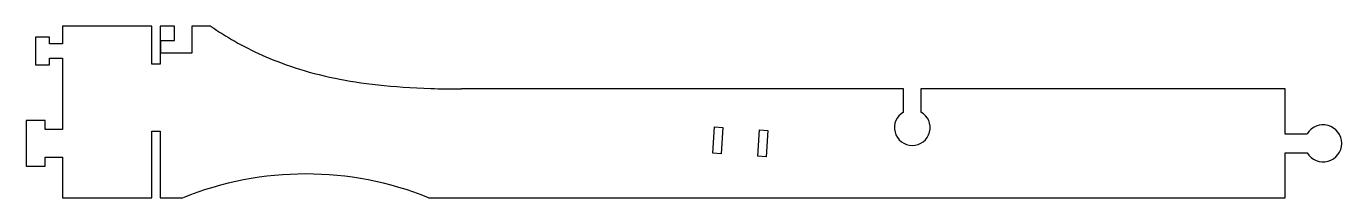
# Model space of a CAD drawing. Header units: millimetres. Extents: x -146 to 146, y -19 to 19.
import ezdxf

# ---------------------------------------------------------------- set-up
doc = ezdxf.new("R2010")
doc.units = ezdxf.units.MM
doc.layers.get('0').update_dxf_attribs({"linetype": 'CONTINUOUS'})

msp = doc.modelspace()

# ---------------------------------------------------------------- linework, layer by layer
for p, q in [((-117.98, 19.04), (-137.8, 19.04)), ((-137.8, 19.04), (-137.8, 15.12)), ((-117.98, 10.62), (-117.98, 19.04)), ((-112.95, 19.04), (-116.13, 19.04)), ((-116.13, 19.04), (-116.13, 10.62)), ((-112.95, 15.89), (-112.95, 19.04)), ((-104.9, 19.04), (-109.1, 19.04)), ((-109.1, 19.04), (-109.1, 13.04)), ((-140.65, 16.62), (-143.8, 16.62)), ((-143.8, 16.62), (-143.8, 10.47)), ((-140.65, 15.12), (-140.65, 16.62)), ((-137.8, 15.12), (-140.65, 15.12)), ((-115.95, 13.04), (-115.95, 15.89)), ((-115.95, 15.89), (-112.95, 15.89)), ((-140.65, 10.47), (-140.65, 11.97)), ((-140.65, 11.97), (-137.8, 11.97)), ((-137.8, 11.97), (-137.8, -3.89)), ((-109.1, 13.04), (-115.95, 13.04)), ((-143.8, 10.47), (-140.65, 10.47)), ((-116.13, 10.62), (-117.98, 10.62)), ((48.69, 5.11), (-49.35, 5.11)), ((48.69, 0), (48.69, 5.11)), ((133.27, 5.11), (52.54, 5.11)), ((52.54, 5.11), (52.54, 0)), ((133.27, -4.89), (133.27, 5.11)), ((-141.65, -1.89), (-145.8, -1.89)), ((-145.8, -1.89), (-145.8, -12.04)), ((-141.65, -3.89), (-141.65, -1.89)), ((-137.8, -3.89), (-141.65, -3.89)), ((-117.98, -19.04), (-117.98, -4.29)), ((-117.98, -4.29), (-116.13, -4.29)), ((-116.13, -4.29), (-116.13, -19.04)), ((6.37, -9.15), (6.77, -3.28)), ((6.77, -3.28), (8.62, -3.41)), ((8.62, -3.41), (8.22, -9.28)), ((16.35, -9.83), (16.75, -3.96)), ((16.75, -3.96), (18.59, -4.09)), ((18.59, -4.09), (18.2, -9.95)), ((138.15, -4.89), (133.27, -4.89)), ((-141.65, -12.04), (-141.65, -10.04)), ((-141.65, -10.04), (-137.8, -10.04)), ((-137.8, -10.04), (-137.8, -19.04)), ((8.22, -9.28), (6.37, -9.15)), ((18.2, -9.95), (16.35, -9.83)), ((133.27, -19.04), (133.27, -9.04)), ((133.27, -9.04), (138.15, -9.04)), ((-145.8, -12.04), (-141.65, -12.04)), ((-137.8, -19.04), (-117.98, -19.04)), ((-116.13, -19.04), (-111.07, -19.04)), ((-56.62, -19.04), (133.27, -19.04))]:
    msp.add_line(p, q)
for centre, radius, start, end in [((50.61, -3.46), 3.96, -240.8835, 60.8835), ((141.7, -6.96), 4.11, -149.6459, 149.6459), ((-83.84, -86.62), 72.86, 68.0594, 111.9406)]:
    msp.add_arc(centre, radius, start, end)
msp.add_open_spline([(-104.9, 19.04), (-104.89, 19.03), (-104.88, 19.03), (-104.88, 19.02), (-101.6, 16.74), (-97.87, 14.59), (-93.52, 12.64), (-89.04, 10.64), (-83.91, 8.84), (-77.36, 7.49), (-71.61, 6.31), (-64.73, 5.49), (-56.09, 5.22), (-53.95, 5.15), (-51.71, 5.11), (-49.35, 5.11)], degree=3, knots=[-0.000622, -0.000622, -0.000622, -0.000622, 0, 0, 0, 0.317219, 0.317219, 0.317219, 0.643382, 0.643382, 0.643382, 0.929197, 0.929197, 0.929197, 1, 1, 1, 1])

doc.saveas('drawing.dxf')
